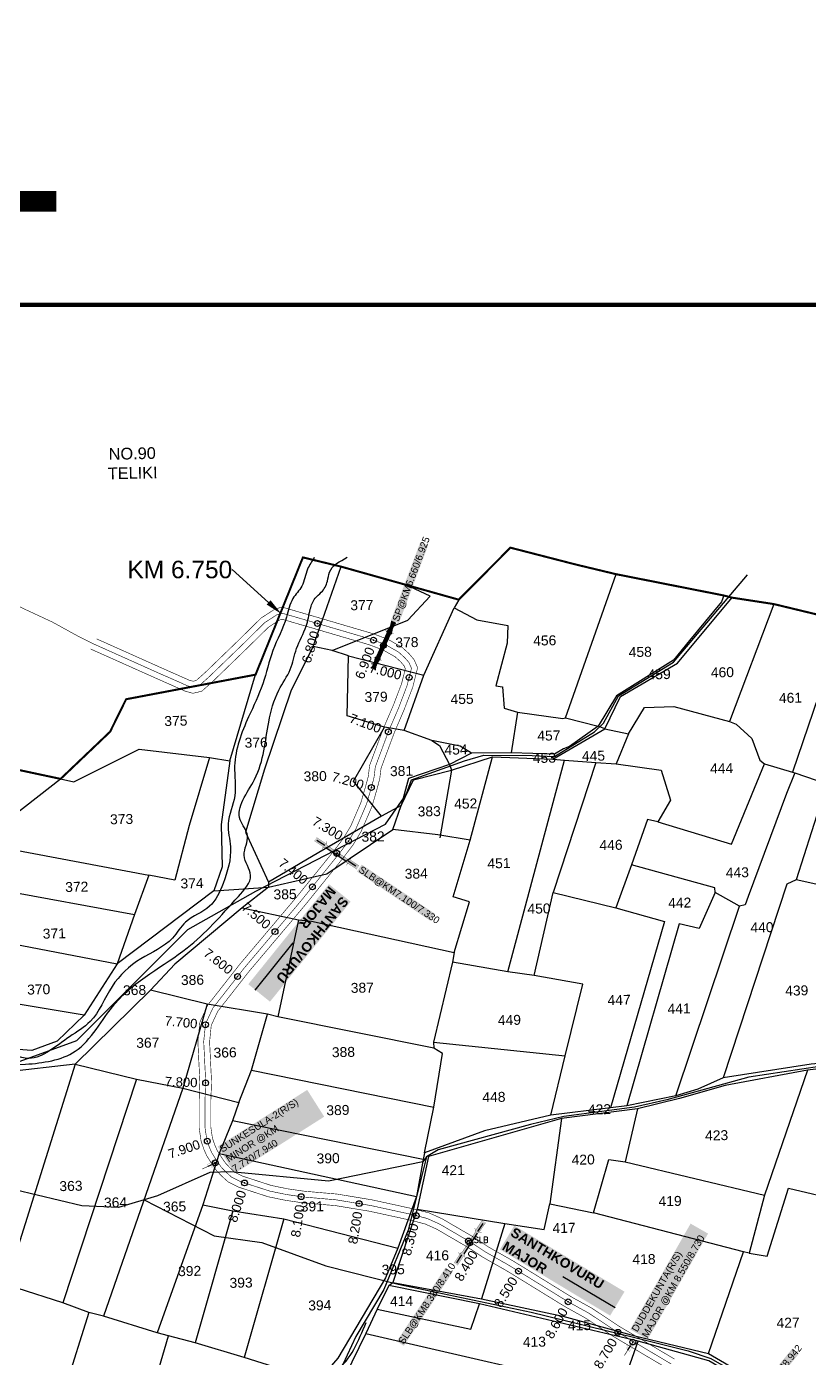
# Model space of a CAD drawing. Header units: inches. Extents: x 197015 to 222185, y 1618675 to 1626724.
# Drawn here: x 199843 to 201183, y 1621464 to 1623745 of the extents above; entities that cross this region are included whole.
import ezdxf
from ezdxf import colors
from ezdxf.entities.mleader import LeaderData, LeaderLine
from ezdxf.enums import TextEntityAlignment as Align
from ezdxf.math import Vec2, Vec3

# ---------------------------------------------------------------- set-up
doc = ezdxf.new("R2010")
doc.units = ezdxf.units.IN
doc.header["$LTSCALE"] = 15
doc.header["$MEASUREMENT"] = 0
doc.header["$PDMODE"] = 32
doc.header["$PDSIZE"] = 10
doc.linetypes.add('ACAD_ISO02W100', pattern=[15, 12, -3])
doc.linetypes.add('HIDDEN2', pattern=[0.1875, 0.125, -0.0625])
for name, color, linetype in [('CADAS', 1, 'Continuous'), ('CANAL1', 7, 'Continuous'), ('CHANAGE', 1, 'Continuous'), ('PLOT', 7, 'Continuous'), ('PLOT NO', 7, 'Continuous'), ('POINT', 2, 'Continuous'), ('RE REMARKS', 7, 'Continuous'), ('ROAD', 1, 'Continuous'), ('STREAM', 4, 'Continuous'), ('STRUCTURE', 5, 'Continuous'), ('text2', 7, 'Continuous'), ('VILLAGE BOUNDARY', 5, 'Continuous'), ('VILLAGE BOUNDRY', 5, 'Continuous'), ('VILLAGE STONES', 240, 'Continuous')]:
    doc.layers.add(name, color=color, linetype=linetype)
doc.styles.add('section', font='romant.shx', dxfattribs={"height": 2})
doc.styles.get("Standard").update_dxf_attribs({"font": 'arial.ttf'})
doc.styles.add('TMS', font='trebuc.ttf')
doc.dimstyles.get("Standard").update_dxf_attribs({"dimtxt": 0.18, "dimasz": 0.18, "dimexe": 0.18, "dimexo": 0.0625, "dimgap": 0.09, "dimtad": 0, "dimtih": 1, "dimtoh": 1, "dimdec": 4, "dimzin": 0, "dimdsep": 46, "dimtxsty": 'Standard', "dimcen": 0.09, "dimadec": 0, "dimazin": 0, "dimtfac": 1, "dimtdec": 4, "dimtofl": 0, "dimtmove": 0, "dimatfit": 3, "dimfxl": 1, "dimtolj": 1, "dimtzin": 0, "dimarcsym": 0})

# ---------------------------------------------------------------- blocks, each defined once
blk = doc.blocks.new('SLB')
at = {"layer": 'STRUCTURE'}
h = blk.add_hatch(dxfattribs=at)
h.set_pattern_fill('DOTS', color=6, scale=20, angle=320.3722, style=0)
h.set_pattern_definition([(320.372247934, (-159.4327, -72.9564), (1.2786241598, 0.5641323054), [0, -1.25])])
h.paths.add_polyline_path([(769699.5, 1706871.1), (769699.5, 1706861.1), (769729.1, 1706861.1), (769732.1, 1706863.1), (769792.1, 1706863.1), (769795.1, 1706861.1), (769824.7, 1706861.1), (769824.7, 1706871.1), (769795.1, 1706871.1), (769792.1, 1706869.1), (769732.1, 1706869.1), (769729.1, 1706871.1)])
at = {"layer": 'STRUCTURE', "color": 6, "linetype": 'ACAD_ISO02W100', "ltscale": 0.5, "const_width": 0.5}
for points in [[(769699.5, 1706871.1), (769729.1, 1706871.1)], [(769795.1, 1706871.1), (769824.7, 1706871.1)], [(769699.5, 1706861.1), (769729.1, 1706861.1)], [(769795.1, 1706861.1), (769824.7, 1706861.1)]]:
    blk.add_lwpolyline(points, dxfattribs=at)
at = {"layer": 'STRUCTURE', "color": 6, "const_width": 0.628}
for points in [[(769726.1, 1706877.1), (769726.1, 1706873.1), (769732.1, 1706869.1), (769792.1, 1706869.1), (769798.1, 1706873.1), (769798.1, 1706877.1)], [(769726.1, 1706855.1), (769726.1, 1706859.1), (769732.1, 1706863.1), (769792.1, 1706863.1), (769798.1, 1706859.1), (769798.1, 1706855.1)]]:
    blk.add_lwpolyline(points, dxfattribs=at)
at = {"layer": 'STRUCTURE', "color": 6}
blk.add_lwpolyline([(769732.1, 1706863.1), (769792.1, 1706863.1)], dxfattribs=at)
blk.add_lwpolyline([(769732.1, 1706863.1), (769792.1, 1706863.1)], dxfattribs=at)
at = {"layer": 'STRUCTURE', "color": 0}
blk.add_circle((769762.1, 1706866.1), 1.24, dxfattribs=at)
for points in [[(769703.8, 1706866), (769726.7, 1706866)], [(769818.6, 1706865.8), (769795.7, 1706865.8)]]:
    blk.add_leader(points, dimstyle='Standard', override={"dimasz": 10, "dimgap": 0.09, "dimtad": 0}, dxfattribs=at)
blk = doc.blocks.new('OT')
at = {"layer": 'STRUCTURE', "color": 190}
for points, const_width in [([(769751.4, 1706595.8), (769729.4, 1706595.8)], 0.5), ([(769751.4, 1706579), (769729.4, 1706579)], 0.5), ([(769775.2, 1706601.8), (769775.2, 1706597.8), (769769.2, 1706593.8), (769761.8, 1706593.8), (769754.4, 1706593.8), (769748.4, 1706597.8), (769748.4, 1706601.8)], 0.5), ([(769748.4, 1706573), (769748.4, 1706577), (769754.4, 1706581), (769761.8, 1706581), (769761.8, 1706581), (769761.8, 1706581), (769769.2, 1706581), (769775.2, 1706577), (769775.2, 1706573)], 0.5), ([(769761.8, 1706593.8), (769761.8, 1706581)], 2.5)]:
    blk.add_lwpolyline(points, dxfattribs=dict(at, const_width=const_width))
at = {"layer": 'STRUCTURE', "color": 0}
blk.add_circle((769761.8, 1706587.4), 1.87, dxfattribs=at)
blk.add_leader([(769732.6, 1706587.4), (769753.8, 1706587.4)], dimstyle='Standard', override={"dimasz": 10, "dimgap": 0.09, "dimtad": 0}, dxfattribs=at)
blk = doc.blocks.new('PIPE C')
at = {"layer": 'STRUCTURE'}
h = blk.add_hatch(dxfattribs=at)
h.set_pattern_fill('DASH', color=256, scale=5.6, angle=-90, style=0)
h.set_pattern_definition([(270, (-1194663.9188, 538833.8274), (0.7, -0.7), [0.7, -0.7])])
edge = h.paths.add_edge_path()
edge.add_spline(control_points=[(4.6, -44.2), (4.4, -43.9), (3.7, -42.8), (3.2, -40.8), (2.9, -38.1), (2.3, -34.2), (2.9, -29), (3.8, -25), (4.2, -23.1)], knot_values=[0, 0, 0, 0, 1.613557, 5.24513, 8.624976, 13.470124, 22.190216, 30.746377, 30.746377, 30.746377, 30.746377], degree=3, periodic=0)
edge.add_line((4.2, -23.1), (2.8, -21))
edge.add_line((2.8, -21), (2.8, 21))
edge.add_line((2.8, 21), (4.2, 23.1))
edge.add_spline(control_points=[(4.2, 23.1), (3.7, 25), (2.7, 28.9), (2, 34.1), (2.4, 38), (2.7, 40.8), (3.1, 42.8), (3.8, 43.8), (4, 44.2)], knot_values=[0, 0, 0, 0, 8.556161, 17.276253, 22.121402, 25.501247, 29.13282, 30.746377, 30.746377, 30.746377, 30.746377], degree=3, periodic=0)
edge.add_line((4, 44.2), (-4.6, 44.2))
edge.add_spline(control_points=[(-4.6, 44.2), (-4.4, 43.9), (-3.7, 42.8), (-3.2, 40.8), (-2.9, 38.1), (-2.3, 34.2), (-2.9, 29), (-3.8, 25), (-4.2, 23.1)], knot_values=[0, 0, 0, 0, 1.613557, 5.24513, 8.624976, 13.470124, 22.190216, 30.746377, 30.746377, 30.746377, 30.746377], degree=3, periodic=0)
edge.add_line((-4.2, 23.1), (-2.8, 21))
edge.add_line((-2.8, 21), (-2.8, -21))
edge.add_line((-2.8, -21), (-4.2, -23.1))
edge.add_spline(control_points=[(-4.2, -23.1), (-3.7, -25), (-2.7, -28.9), (-2, -34.1), (-2.4, -38), (-2.7, -40.8), (-3.1, -42.8), (-3.8, -43.8), (-4, -44.2)], knot_values=[0, 0, 0, 0, 8.556161, 17.276253, 22.121402, 25.501247, 29.13282, 30.746377, 30.746377, 30.746377, 30.746377], degree=3, periodic=0)
edge.add_line((-4, -44.2), (4.6, -44.2))
blk.add_circle((0, 0), 0.657)
at = {"layer": 'STRUCTURE', "const_width": 0.44}
for points in [[(-8.4, 25.2), (-5.6, 25.2), (-2.8, 21), (-2.8, -21), (-5.6, -25.2), (-8.4, -25.2)], [(8.4, 25.2), (5.6, 25.2), (2.8, 21), (2.8, -21), (5.6, -25.2), (8.4, -25.2)]]:
    blk.add_lwpolyline(points, dxfattribs=at)
at = {"layer": 'STRUCTURE', "color": 3}
for points in [[(-2.8, 21), (-2.8, -21)], [(-2.8, 21), (-2.8, -21)], [(2.8, 21), (2.8, -21)]]:
    blk.add_lwpolyline(points, dxfattribs=at)
at = {"layer": 'STRUCTURE'}
for points in [[(-4.6, 44.2), (-4, 43.2), (-3.3, 40.8), (-2.9, 38.4), (-2.5, 35.1), (-3, 29), (-4.2, 23.1)], [(4, 44.2), (3.4, 43.2), (2.8, 40.7), (2.5, 38.4), (2.2, 35), (2.8, 28.9), (4.2, 23.1)], [(-4, -44.2), (-3.4, -43.2), (-2.8, -40.7), (-2.5, -38.4), (-2.2, -35), (-2.8, -28.9), (-4.2, -23.1)], [(4.6, -44.2), (4, -43.2), (3.3, -40.8), (2.9, -38.4), (2.5, -35.1), (3, -29), (4.2, -23.1)]]:
    blk.add_spline(points, degree=3, dxfattribs=at)
at = {"layer": 'STRUCTURE', "color": 0}
for points in [[(-0.2, 44.3), (-0.2, 28.7)], [(0, -23.2), (0, -38.9)]]:
    blk.add_leader(points, dimstyle='Standard', override={"dimscale": 0.062085, "dimtxt": 50, "dimasz": 100, "dimgap": 0.09, "dimtad": 0, "dimzin": 2}, dxfattribs=at)

msp = doc.modelspace()

# ---------------------------------------------------------------- linework, layer by layer
at = {"layer": 'CANAL1', "color": 1, "linetype": 'HIDDEN2', "ltscale": 4, "const_width": 1}
for points in [[(199713.2, 1622807.3), (199843.6, 1622745.3), (199886.6, 1622725.3), (199929.2, 1622701.9), (199956.8, 1622688), (200072.2, 1622636.3), (200101.7, 1622623.4), (200118.1, 1622616), (200127.9, 1622613.4), (200138.2, 1622615.8), (200156.4, 1622632.2), (200213.3, 1622687.2), (200250.7, 1622724.1), (200271.4, 1622737.5), (200280.2, 1622740.3), (200290.2, 1622737.5), (200337.2, 1622723.8), (200432.8, 1622695.7), (200457.3, 1622686.5), (200479.9, 1622673.7), (200490.6, 1622664), (200497.8, 1622655.7), (200502, 1622646), (200494.5, 1622616.3), (200479.9, 1622577.8), (200463.3, 1622539.5), (200440.1, 1622477.1), (200437.9, 1622458.9), (200433.4, 1622442.1), (200425, 1622413.1), (200406.8, 1622370.8), (200393.9, 1622349.2), (200378.8, 1622329.5), (200369.2, 1622317.4), (200312.8, 1622247.6), (200215.6, 1622132.6), (200184.3, 1622092.7), (200161.8, 1622063.9), (200149.3, 1622037), (200146.2, 1622006.7), (200149.6, 1621937.3), (200148.4, 1621906.4), (200148.4, 1621859.5), (200151.5, 1621838.6), (200155.9, 1621825.6), (200160.3, 1621815.7), (200168.7, 1621802.4), (200176.3, 1621791.5), (200184.6, 1621783), (200193.6, 1621774.7), (200210, 1621766.5), (200259.2, 1621750.6), (200287.8, 1621744.7), (200316.8, 1621740.5), (200373.1, 1621735.6), (200432.5, 1621725.8), (200501.6, 1621710.7), (200528.8, 1621703.7), (200549.6, 1621694.4), (200603.7, 1621662.9), (200628.4, 1621646.5), (200669.8, 1621623), (200688.3, 1621611.6), (200770.2, 1621561.1), (200806.1, 1621541.3), (200852.1, 1621510.7), (200895.8, 1621484.9), (200946.8, 1621454.5)], [(200169.8, 1621800.8), (200143.9, 1621788.4)], [(200881.9, 1621493.1), (200866.5, 1621468.9)]]:
    msp.add_lwpolyline(points, dxfattribs=at)
at = {"layer": 'CANAL1', "color": 200, "const_width": 1}
for points in [[(199952.6, 1622678.9), (200068.2, 1622627.2), (200097.6, 1622614.2), (200114.8, 1622606.6), (200127.8, 1622603.1), (200143, 1622606.7), (200163.2, 1622624.8), (200220.3, 1622680.1), (200257, 1622716.2), (200275.7, 1622728.4), (200280.4, 1622729.9), (200287.4, 1622727.9), (200334.4, 1622714.2), (200429.7, 1622686.2), (200453, 1622677.4), (200474, 1622665.6), (200483.4, 1622657.1), (200489.2, 1622650.3), (200491.5, 1622645.1), (200485, 1622619.3), (200470.6, 1622581.6), (200454, 1622543.2), (200430.3, 1622479.5), (200428.1, 1622460.8), (200423.8, 1622444.8), (200415.6, 1622416.5), (200397.9, 1622375.4), (200385.6, 1622354.8), (200370.9, 1622335.6), (200361.4, 1622323.6), (200305.1, 1622254), (200207.9, 1622138.9), (200176.5, 1622098.9), (200153.2, 1622069.2), (200139.6, 1622039.7), (200136.2, 1622006.9), (200139.6, 1621937.3), (200138.4, 1621906.6), (200138.4, 1621858.7), (200141.7, 1621836.2), (200146.6, 1621821.9), (200151.4, 1621811), (200160.4, 1621796.9), (200168.5, 1621785.1), (200177.6, 1621775.8), (200187.9, 1621766.4), (200206.2, 1621757.2), (200256.6, 1621740.9), (200286.1, 1621734.8), (200315.7, 1621730.5), (200371.9, 1621725.7), (200430.6, 1621716), (200499.2, 1621701), (200525.5, 1621694.2), (200545, 1621685.5), (200598.4, 1621654.4), (200623.1, 1621638), (200664.7, 1621614.3), (200683, 1621603.1), (200765.2, 1621552.5), (200800.9, 1621532.7), (200846.8, 1621502.2), (200890.7, 1621476.3), (200941.2, 1621446.3)], [(199962.8, 1622696.3), (200076.3, 1622645.5), (200105.7, 1622632.5), (200121.5, 1622625.5), (200128.1, 1622623.7), (200133.4, 1622625), (200149.6, 1622639.5), (200206.4, 1622694.4), (200244.4, 1622731.9), (200267.1, 1622746.6), (200280, 1622750.8), (200292.9, 1622747.1), (200340, 1622733.4), (200436, 1622705.2), (200461.5, 1622695.6), (200485.8, 1622681.9), (200497.8, 1622671), (200506.3, 1622661), (200512.5, 1622646.9), (200504.1, 1622613.3), (200489.1, 1622574.1), (200472.6, 1622535.7), (200449.9, 1622474.7), (200447.7, 1622457), (200443.1, 1622439.4), (200434.5, 1622409.7), (200415.7, 1622366.2), (200402.1, 1622343.6), (200386.7, 1622323.3), (200377, 1622311.1), (200320.6, 1622241.3), (200223.4, 1622126.3), (200192.2, 1622086.5), (200170.4, 1622058.7), (200159.1, 1622034.4), (200156.3, 1622006.4), (200159.6, 1621937.4), (200158.4, 1621906.2), (200158.4, 1621860.2), (200161.2, 1621840.9), (200165.3, 1621829.2), (200169.1, 1621820.4), (200177, 1621807.9), (200184, 1621797.9), (200191.5, 1621790.2), (200199.3, 1621783), (200213.8, 1621775.8), (200261.7, 1621760.3), (200289.6, 1621754.5), (200318, 1621750.4), (200374.4, 1621745.5), (200434.4, 1621735.6), (200503.9, 1621720.4), (200532.1, 1621713.2), (200554.2, 1621703.3), (200609, 1621671.4), (200633.6, 1621655), (200674.9, 1621631.6), (200693.5, 1621620.2), (200775.3, 1621569.7), (200811.3, 1621549.8), (200857.4, 1621519.2), (200900.9, 1621493.5), (200952.5, 1621462.8)]]:
    msp.add_lwpolyline(points, dxfattribs=at)
at = {"layer": 'PLOT'}
for points in [[(200450.7, 1622392.6), (200402.6, 1622452.7), (200455.6, 1622544.8), (200391.8, 1622564.5), (200394.4, 1622667.3), (200366.4, 1622676.2), (200333.8, 1622683.2), (200381.5, 1622820)], [(200765.8, 1622561.1), (200852.3, 1622807.1)], [(200366.4, 1622676.2), (200496, 1622728.6), (200533.8, 1622769.7), (200491.4, 1622789.2)], [(201036.9, 1622770.6), (201032.8, 1622760), (200978.1, 1622693.4), (200950.9, 1622659.6), (200852.9, 1622598.8), (200822, 1622546.6), (200772.4, 1622512.2), (200762.1, 1622508), (200747, 1622498.7), (200672.7, 1622501.4), (200604.7, 1622500.3), (200567.1, 1622481.2), (200497, 1622457.1), (200484.3, 1622411), (200450.7, 1622392.6), (200343.5, 1622330.6), (200257, 1622279.5), (200257.2, 1622270.9), (200211.8, 1622235.8), (200096.5, 1622139.1), (200054.9, 1622094.8), (199926.3, 1621968.2), (199806.9, 1621954)], [(200583, 1622763.4), (200575.2, 1622749.2), (200613.7, 1622728.8), (200667.2, 1622719.1), (200666.1, 1622689.1), (200646.4, 1622615.6), (200658, 1622614), (200660.6, 1622577.9), (200683.5, 1622570.6), (200761.3, 1622559.9), (200765.8, 1622561.1), (200822, 1622546.6)], [(200833.1, 1622542.4), (200860.2, 1622597.6), (200957.5, 1622654.9), (201051, 1622766.9)], [(201122.5, 1622755.9), (201046.5, 1622554.8)], [(200489.6, 1622539.3), (200523.1, 1622634.2), (200575.2, 1622749.2)], [(201243.2, 1622727.5), (201154.8, 1622468.3), (201158.3, 1622466.7), (201144.1, 1622431.6), (201078.7, 1622254.9), (201073.7, 1622240.7), (201063.8, 1622238.8), (201021.9, 1622262.2), (201021.5, 1622269.8), (200878.9, 1622309.6), (200852, 1622235.5), (200935.2, 1622212), (200843.1, 1621893.1)], [(200333.8, 1622683.2), (200295.7, 1622608.5), (200250.1, 1622473.2), (200218, 1622365), (200257, 1622279.5)], [(200394.4, 1622667.3), (200523.1, 1622634.2)], [(199481.7, 1622547.9), (199476.7, 1622457.6), (199471.8, 1622351.5), (199449.8, 1622261.6), (199442.8, 1622179.3), (199451.1, 1622178.7), (199463.2, 1622182.6), (199544.5, 1622144.9), (199595.2, 1622208.5), (199713.6, 1622290.7), (199809.2, 1622384), (199823, 1622395.5), (199901.1, 1622456.5), (199923.8, 1622451.7), (200035.6, 1622507.4), (200155.9, 1622492.9), (200190.8, 1622487.4), (200235, 1622635)], [(200683.5, 1622570.6), (200672.7, 1622501.4)], [(200833.1, 1622542.4), (200873.8, 1622533.7), (200901.2, 1622578.5), (200951.4, 1622580.4), (201046.5, 1622554.8), (201058, 1622550.5), (201085, 1622525.8), (201098.7, 1622488.8), (201106.4, 1622482.1)], [(200604.7, 1622500.3), (200585.2, 1622512.5), (200536.7, 1622522.2), (200489.6, 1622539.3), (200455.6, 1622544.8)], [(200744.2, 1622490.5), (200833.1, 1622542.4), (200822, 1622546.6)], [(200873.8, 1622533.7), (200852.8, 1622482.4)], [(200536.7, 1622522.2), (200550.1, 1622513.4), (200567.1, 1622481.2), (200570.8, 1622471.4), (200550.4, 1622355.5)], [(200155.9, 1622492.9), (200121.1, 1622376.8), (200096.8, 1622283.1), (200052, 1622291.4)], [(200190.8, 1622487.4), (200176, 1622378.3), (200177.6, 1622305.9), (200163.8, 1622264.7), (200257.2, 1622270.9)], [(200257.2, 1622270.9), (200356.9, 1622293.7), (200469.9, 1622370.1), (200484.3, 1622411), (200505.5, 1622455), (200570.8, 1622471.4), (200641, 1622494.4), (200744.2, 1622490.5), (200763.9, 1622488.6), (200817.5, 1622484.8), (200852.8, 1622482.4), (200929.5, 1622471.2), (200945.9, 1622420.1), (200923.9, 1622382.9), (201050.1, 1622344.9), (201106.4, 1622482.1), (201154.8, 1622468.3), (201158.3, 1622466.7), (201213.6, 1622447.8)], [(200575.4, 1622159.3), (200601.3, 1622246.2), (200573.4, 1622254.4), (200602.7, 1622351.7), (200641, 1622494.4)], [(200667.2, 1622126.3), (200763.9, 1622488.6)], [(200817.5, 1622484.8), (200744.8, 1622262)], [(201213.6, 1622447.8), (201161.1, 1622283.9)], [(200602.7, 1622351.7), (200547.2, 1622360.8), (200469.9, 1622370.1)], [(200923.9, 1622382.9), (200906.2, 1622387.2), (200878.9, 1622309.6)], [(199815.6, 1622335.9), (200052, 1622291.4)], [(200052, 1622291.4), (200027.4, 1622224.5), (199998, 1622140), (199941.2, 1622051.6), (199895.3, 1622007.6), (199851.8, 1621991.2), (199813, 1621994)], [(201398.8, 1622238.3), (201266.6, 1622260), (201161.1, 1622283.9), (201145.1, 1622276.1), (201035.8, 1621944.7)], [(199797.2, 1622266.5), (200027.4, 1622224.5)], [(200163.8, 1622264.7), (199998, 1622140)], [(200712.3, 1622119.9), (200744.8, 1622262), (200852, 1622235.5)], [(201021.9, 1622262.2), (200994.7, 1622200.1), (200960.3, 1622208.1), (200870.7, 1621896.8)], [(200211.8, 1622235.8), (200308.6, 1622214.9), (200330.8, 1622213.1), (200575.4, 1622159.3), (200572.1, 1622142.5), (200539.9, 1622005.8), (200540.1, 1621995.4), (200273.4, 1622048.8), (200255.3, 1622053.4)], [(200954.5, 1621913.9), (201063.8, 1622238.8)], [(200308.6, 1622214.9), (200273.4, 1622048.8)], [(199774.7, 1622182.4), (199998, 1622140)], [(200740.9, 1621880.4), (200765.3, 1621982.2), (200795.3, 1622105.2), (200712.3, 1622119.9), (200667.2, 1622126.3), (200572.1, 1622142.5)], [(201855.4, 1622128.9), (201709.3, 1622050.7), (201531.8, 1621962.7), (201385.2, 1621989.5), (201345.5, 1621993.1), (201318.1, 1621994.7), (201240.5, 1621972.8), (201186.4, 1621968.1), (201035.8, 1621944.7), (200992.2, 1621925.3), (200954.5, 1621913.9), (200870.7, 1621896.8), (200843.1, 1621893.1), (200740.9, 1621880.4), (200627.2, 1621853.7), (200524.1, 1621815.9), (200522.1, 1621804.4), (200510.6, 1621741.4), (200478.9, 1621653), (200457.5, 1621602.1), (200376.1, 1621464.4), (200357.8, 1621443.6)], [(199926.3, 1621968.2), (200031.1, 1621942.1), (200110.5, 1621926.6), (200206.2, 1621902.3), (200228, 1621957.7), (200255.3, 1622053.4), (200152.2, 1622070.8), (200054.9, 1622094.8)], [(199941.2, 1622051.6), (199742.4, 1622084.7)], [(200152.2, 1622070.8), (200110.5, 1621926.6), (199974.7, 1621536.1)], [(200539.9, 1622005.8), (200765.3, 1621982.2)], [(201536.8, 1621949.7), (201400.4, 1621974.7), (201320.7, 1621985.6), (201237.3, 1621964.5), (201180.4, 1621957.7), (201039, 1621931.6), (200960.9, 1621909.1), (200889.3, 1621891.4), (200759.2, 1621874.8), (200531.4, 1621809.7), (200511.7, 1621719.4), (200469.9, 1621594.1), (200621.9, 1621566.2), (200761, 1621536.1), (200884.7, 1621502.7), (201010.6, 1621472.4), (201176.6, 1621375.6)], [(200524.1, 1621815.9), (200540.5, 1621894.3), (200555.2, 1621986.4), (200540.1, 1621995.4)], [(199926.3, 1621968.2), (199808.1, 1621590.8)], [(200228, 1621957.7), (200540.5, 1621894.3)], [(201180.4, 1621957.7), (201106.5, 1621743.5)], [(200031.1, 1621942.1), (199905.2, 1621559.1)], [(200206.2, 1621902.3), (200195.4, 1621870.9), (200172.7, 1621814.8), (200144.9, 1621727.2), (200066.7, 1621507.8)], [(200889.3, 1621891.4), (200868, 1621800.9)], [(200522.1, 1621804.4), (200195.4, 1621870.9)], [(200759.2, 1621874.8), (200739.1, 1621728.7)], [(200172.7, 1621814.8), (200510.6, 1621741.4)], [(200511.7, 1621719.4), (200662.1, 1621695), (200729.4, 1621685), (200739.1, 1621728.7), (200813.5, 1621713.4), (200840.1, 1621804.6), (200868, 1621800.9), (201106.5, 1621743.5), (201080.4, 1621644.2), (201070.5, 1621646.7), (200813.5, 1621713.4)], [(201080.4, 1621644.2), (201111.3, 1621638.9), (201147.5, 1621755.8), (201239.7, 1621734.1), (201259.9, 1621784.2), (201330.8, 1621763.6), (201570, 1621695.1)], [(200144.9, 1621727.2), (200196, 1621716.8), (200283.7, 1621702.9), (200478.9, 1621653)], [(200196, 1621716.8), (200131.6, 1621490.9)], [(200283.7, 1621702.9), (200215.7, 1621465.5)], [(200662.1, 1621695), (200621.9, 1621566.2)], [(201010.6, 1621472.4), (201070.5, 1621646.7)], [(201164.1, 1621370.2), (201011.5, 1621459.6), (200890, 1621493.4), (200618.3, 1621557.7), (200463.3, 1621588.9), (200469.9, 1621594.1)], [(200463.3, 1621588.9), (200443.2, 1621548.2), (200423.7, 1621506.6), (200387.8, 1621432.9), (200281.3, 1621368.5), (200184.9, 1621346), (200103.8, 1621323.9), (199985, 1621249.1), (199926.8, 1621242.5), (199903.4, 1621224.5), (199893.8, 1621216.5), (199868.1, 1621193.7), (199843.1, 1621086.3), (199800.5, 1621078.1), (199781.8, 1621115.1), (199778.3, 1621141.2), (199777.6, 1621151.9), (199784, 1621194.7), (199750.9, 1621291.3), (199713, 1621435.6), (199714.5, 1621450.9), (199714.4, 1621540.9)], [(200277.3, 1621446.3), (200215.7, 1621465.5), (200131.6, 1621490.9), (200086, 1621502.8), (200066.7, 1621507.8), (199974.7, 1621536.1), (199949.2, 1621542.7), (199905.2, 1621559.1), (199826.9, 1621584.6)], [(200443.2, 1621548.2), (200603.8, 1621514.3), (200618.3, 1621557.7)], [(199949.2, 1621542.7), (199868.5, 1621284.8), (199890.4, 1621242.9)], [(200029.2, 1621310), (200086, 1621502.8)], [(200423.7, 1621506.6), (200859.3, 1621406.1), (200890, 1621493.4)]]:
    msp.add_lwpolyline(points, dxfattribs=at)
at = {"layer": 'POINT'}
for p in [(200454, 1622685, 55), (200374, 1622329, 56), (200166, 1621799, 57), (200602, 1621662, 58), (200881, 1621492, 59)]:
    msp.add_point(p, dxfattribs=at)
at = {"layer": 'ROAD'}
for points in [[(199723.3, 1622000.2), (199832, 1621972.9), (199929.1, 1622008.7), (200118.8, 1622198.4), (200235.3, 1622264), (200457.4, 1622379), (200492.8, 1622429.9), (200502, 1622454.9), (200592.7, 1622487.5), (200626, 1622497), (200708.8, 1622496.3), (200747, 1622495.1), (200815.4, 1622536.9), (200831.1, 1622551.8), (200856.7, 1622598.5), (200951, 1622656.5), (201077.5, 1622805.8)], [(201933, 1622156.8), (201715.4, 1622048.2), (201535.1, 1621958), (201512.1, 1621961.8), (201368.3, 1621986.7), (201327.3, 1621990.9), (201246.5, 1621972.4), (201200.7, 1621963.7), (201079.7, 1621945.8), (200939.4, 1621907), (200884.1, 1621894.4), (200762.7, 1621878.2), (200706, 1621864.6), (200547.8, 1621821.1), (200527.6, 1621809.1), (200521.7, 1621800.4), (200360.1, 1621767.5), (200192.6, 1621783.5), (200156.7, 1621782.7), (200067.1, 1621742.5), (200000.2, 1621722.3), (199937.3, 1621725.4), (199822.7, 1621752.5)], [(200527.6, 1621809.1), (200496.5, 1621683.4), (200454.8, 1621582.2), (200407, 1621501.4), (200376.9, 1621437.5), (200302.5, 1621396.7), (200082, 1621326.6), (199913.8, 1621245.6), (199841.8, 1621189.5), (199777.8, 1621157.7), (199735.3, 1621104.8), (199675.3, 1621043.1), (199550.2, 1620983.2), (199494.9, 1620958), (199459.3, 1620812.8), (199429.9, 1620733.6), (199320.3, 1620697.1), (199185.8, 1620732.9)], [(200067.1, 1621742.5), (200044.1, 1621735.6), (200164.2, 1621673.8), (200245.6, 1621662.3), (200355.3, 1621622.5), (200479.1, 1621591.2), (200706.9, 1621543.1), (200884.7, 1621499.6), (200975.9, 1621477), (201014.8, 1621463.6), (201158.9, 1621381.2), (201169.7, 1621372.6)]]:
    msp.add_lwpolyline(points, dxfattribs=at)
at = {"layer": 'STREAM'}
for points in [[(198874.2, 1620252.8), (198873.3, 1620277.2), (198888.7, 1620305.8), (198945.9, 1620389.9), (198987.6, 1620411.6), (199017.5, 1620444.8), (199032.6, 1620467.9), (199062.5, 1620501), (199075.4, 1620535.2), (199089.8, 1620561.6), (199125.3, 1620646.1), (199129, 1620695.8), (199123.8, 1620719), (199102.4, 1620739.5), (199111.3, 1620797.9), (199127.3, 1620847.8), (199141.4, 1620879.2), (199164.6, 1620960.9), (199180, 1621039.6), (199173.4, 1621096.1), (199148.2, 1621149.1), (199100.6, 1621238.1), (199094, 1621293), (199108.2, 1621318.2), (199110.1, 1621336.8), (199136.5, 1621376), (199144.7, 1621428.9), (199166.3, 1621438.7), (199184.4, 1621501.1), (199203.4, 1621557.4), (199219.8, 1621662.5), (199234.6, 1621773.5), (199263.1, 1621857.9), (199311.1, 1621901.6), (199355.9, 1621914.1), (199379.3, 1621911.5), (199391.5, 1621921.9), (199393.9, 1621953.7), (199389.2, 1621993.2), (199397.2, 1622020.5), (199403.4, 1622054), (199433.2, 1622079.5), (199473.1, 1622102.8), (199515.7, 1622108.3), (199555.6, 1622093.7), (199583.3, 1622069.4), (199621.7, 1622014.4), (199663.5, 1621984.2), (199760.1, 1621966.8), (199840.9, 1621967.8), (199926.1, 1621990.1), (199994.2, 1622071.4), (200118, 1622167.1), (200205.5, 1622255), (200226.4, 1622291.2), (200215.6, 1622325.9), (200221.1, 1622359.3), (200208.9, 1622386.2), (200233.2, 1622455.6), (200257.5, 1622553.9), (200275, 1622608.5), (200294.4, 1622643.9), (200305.3, 1622679.8), (200321.6, 1622718.1), (200328.8, 1622747), (200336.9, 1622765.8), (200347.6, 1622776.1), (200358, 1622794.9), (200361.6, 1622810.5), (200392.1, 1622836)], [(200335.6, 1622835.4), (200324.2, 1622815.9), (200314, 1622786.4), (200299, 1622765.3), (200288.2, 1622733.7), (200264.6, 1622676.2), (200247.4, 1622619.4), (200223, 1622562.5), (200199.2, 1622478.4), (200199.3, 1622427.3), (200188.1, 1622379.3), (200192, 1622340.1), (200179.4, 1622277.4), (200156.3, 1622238.3), (200115.2, 1622211.3), (200092.7, 1622183.8), (200038.4, 1622148.4), (199989.3, 1622101.1), (199951.9, 1622041), (199916.2, 1622014.8), (199846.8, 1621977.9), (199796.3, 1621993), (199694, 1622014.8), (199627.2, 1622035.7), (199564, 1622104.6), (199517.6, 1622142.9), (199461.8, 1622157.9), (199437, 1622161.3), (199421.9, 1622134.7), (199362.4, 1622066.3), (199344.7, 1622026.6), (199325.1, 1622004.6), (199323.7, 1621960.7), (199315, 1621935.8), (199270.8, 1621906.4), (199212.8, 1621913.6), (199183.5, 1621950.8), (199187.4, 1621986.3), (199168.5, 1622039.9), (199154, 1622104.4), (199155, 1622157.2), (199166.8, 1622219.1), (199178.9, 1622269.5), (199199.9, 1622296.9), (199243, 1622337.9), (199298.5, 1622379.2), (199356.3, 1622423.3), (199374.1, 1622493.8), (199389.8, 1622556.6), (199412.8, 1622601.8), (199444, 1622659.5)], [(199109.9, 1620780.8), (199165.5, 1620749.7), (199189.6, 1620735.6), (199215.9, 1620728.6), (199273.9, 1620707.6), (199357.8, 1620705.3), (199427.8, 1620741.6), (199450, 1620791), (199451.9, 1620819.8), (199468.9, 1620851.4), (199478.1, 1620894.7), (199488.9, 1620936.8), (199501.5, 1620961.7), (199572.2, 1620984.9), (199605.6, 1621001.2), (199644, 1621023.7), (199683, 1621049), (199717.5, 1621086.5), (199753.1, 1621125.1), (199788.6, 1621166.7), (199852.1, 1621198.1), (199921, 1621236.3), (199938.1, 1621261.9), (200000.5, 1621272.8), (200104.8, 1621335.7), (200191.6, 1621360.7), (200249.4, 1621374), (200292.2, 1621403.7), (200373.7, 1621443.3), (200424.5, 1621525.6)]]:
    msp.add_spline(points, degree=3, dxfattribs=at)
at = {"layer": 'text2', "color": 3}
for p in [(200341, 1622722.6), (200436.9, 1622694.2), (200498, 1622630.3), (200462.4, 1622537), (200433.3, 1622441.7), (200394.4, 1622350.1), (200332.3, 1622271.7), (200268.3, 1622194.9), (200204.3, 1622118.1), (200149.2, 1622035.5), (200149.5, 1621935.8), (200152.3, 1621836.1), (200216.2, 1621764.5), (200313.2, 1621741), (200412.4, 1621729.1), (200510.2, 1621708.5), (200599.7, 1621665.2), (200685.3, 1621613.5), (200770.4, 1621561), (200855.5, 1621508.7)]:
    msp.add_point(p, dxfattribs=at)
at = {"layer": 'VILLAGE BOUNDARY', "const_width": 3.5}
msp.add_lwpolyline([(199732.5, 1622492.5), (199901.1, 1622456.5), (199985.9, 1622537.3), (200013.3, 1622592.9), (200235, 1622635), (200316.1, 1622835.8), (200381.5, 1622820), (200583, 1622763.4), (200671.4, 1622852.5), (200782.3, 1622823.9), (200852.3, 1622807.1), (201036.9, 1622770.6), (201051, 1622766.9), (201122.5, 1622755.9), (201195.9, 1622738.2)], dxfattribs=at)
at = {"layer": 'VILLAGE BOUNDRY', "const_width": 7}
msp.add_lwpolyline([(197018.8, 1623268.4), (202146.5, 1623268.4), (202146.5, 1619496.9), (197018.8, 1619496.9)], close=True, dxfattribs=at)

# ---------------------------------------------------------------- block references
at = {"layer": 'STRUCTURE', "color": 0}
for name, p, xscale, yscale, zscale, rotation in [('SLB', (-913117.4, 930924.3, 56), 0.6999999999999998, 0.6999999999999998, 0.6999999999999998, 326.1119648861992), ('OT', (223372.4, 835834.8), 0.42, 0.42, 0.42, 25.96922816259387), ('SLB', (899184, 512659.5, 58), 0.6999999999999997, 0.6999999999999997, 0.6999999999999997, 56.48202688636085), ('OT', (636248, 966712.8), 0.4199999999999999, 0.4199999999999999, 0.4199999999999999, 57.89837960017469)]:
    msp.add_blockref(name, p, dxfattribs=dict(at, xscale=xscale, yscale=yscale, zscale=zscale, rotation=rotation))
at = {"layer": 'text2', "color": 3, "rotation": 336.2064227658302}
msp.add_blockref('PIPE C', (200454, 1622685, 55), dxfattribs=at)

# ---------------------------------------------------------------- texts
at = {"layer": 'CADAS', "color": 2, "style": 'TMS'}
msp.add_text('A1-L', height=315.69, dxfattribs=at).set_placement((199058.3, 1623427.8, 0.6))
at = {"layer": 'CHANAGE'}
for s, rotation, p in [('6.800', 73.6567, (200337.1, 1622709.2)), ('6.900', 69.4331, (200432, 1622681.1)), ('7.000', 345.905, (200484.5, 1622633.7)), ('7.100', 339.6053, (200449.3, 1622541.9)), ('7.200', 343.8861, (200419.9, 1622445.6)), ('7.300', 329.0072, (200382.4, 1622357.3)), ('7.400', 321.0818, (200321.4, 1622280.5)), ('7.500', 319.8023, (200257.6, 1622204)), ('7.600', 321.8834, (200193.3, 1622126.8)), ('7.700', 354.1815, (200135.3, 1622036.9)), ('7.800', 357.8419, (200135.5, 1621936.3)), ('7.900', 18.9211, (200139.1, 1621831.6)), ('8.000', 72.0928, (200211.9, 1621751.2)), ('8.100', 81.7183, (200311.2, 1621727.1)), ('8.200', 80.619, (200410.1, 1621715.3)), ('8.300', 75.5567, (200506.7, 1621694.9)), ('8.400', 59.7594, (200609.7, 1621646.8)), ('8.500', 58.4889, (200678, 1621601.5)), ('8.600', 61.0458, (200763.6, 1621548.8)), ('8.700', 59.4464, (200848.4, 1621496.6))]:
    msp.add_text(s, height=16, rotation=rotation, dxfattribs=at).set_placement(p, align=Align.MIDDLE_RIGHT)
at = {"layer": 'PLOT NO'}
for s, p in [('377', (200417.1, 1622754.2)), ('378', (200494.2, 1622690.5)), ('456', (200730.2, 1622693.6)), ('458', (200893.8, 1622673.9)), ('459', (200926.2, 1622635.7)), ('460', (201034.5, 1622639.1)), ('379', (200441.4, 1622597)), ('455', (200588.7, 1622593.3)), ('461', (201151.1, 1622595.4)), ('375', (200098.5, 1622555.9)), ('376', (200236, 1622518.7)), ('457', (200737.3, 1622530.7)), ('454', (200578.3, 1622506.7)), ('453', (200729.6, 1622492.5)), ('445', (200813.7, 1622495.9)), ('381', (200485, 1622470)), ('444', (201033.2, 1622474.6)), ('380', (200337.1, 1622461.1)), ('452', (200594.9, 1622414.2)), ('373', (200005.6, 1622387.6)), ('383', (200532.4, 1622401)), ('382', (200436.2, 1622357.7)), ('446', (200843.7, 1622343.3)), ('451', (200651.8, 1622312)), ('384', (200510.2, 1622294.3)), ('443', (201060.1, 1622296.3)), ('372', (199928.8, 1622271.7)), ('374', (200126.2, 1622277.7)), ('385', (200285.5, 1622258.9)), ('442', (200961.4, 1622244.4)), ('450', (200720.4, 1622234.4)), ('440', (201102.3, 1622202.3)), ('371', (199890.3, 1622191.8)), ('386', (200127, 1622112.2)), ('370', (199863.6, 1622096)), ('368', (200027.8, 1622094.8)), ('387', (200417.8, 1622098.9)), ('439', (201161.8, 1622094.1)), ('447', (200857.6, 1622077.9)), ('441', (200960.3, 1622063.1)), ('449', (200669.7, 1622043.6)), ('367', (200050.4, 1622004.7)), ('366', (200182.8, 1621987.9)), ('388', (200385.5, 1621988.7)), ('448', (200643.2, 1621911.7)), ('389', (200376, 1621889.3)), ('422', (200824, 1621890.6)), ('423', (201024.6, 1621846.1)), ('390', (200359.3, 1621806.7)), ('421', (200573.5, 1621786.4)), ('420', (200796.1, 1621804.5)), ('363', (199918.8, 1621759.4)), ('364', (199995.2, 1621731.2)), ('365', (200096.4, 1621724.1)), ('391', (200332.2, 1621724.3)), ('419', (200944.9, 1621733.5)), ('417', (200763.3, 1621687.5)), ('416', (200546.5, 1621640.3)), ('418', (200900.2, 1621634)), ('392', (200122.1, 1621613.7)), ('395', (200470.7, 1621616.4)), ('393', (200210.2, 1621593.7)), ('414', (200485, 1621562.1)), ('394', (200345, 1621555)), ('415', (200789.7, 1621520.7)), ('427', (201147, 1621525.2)), ('413', (200712.5, 1621492.4))]:
    msp.add_text(s, height=17, rotation=1.2017, dxfattribs=at).set_placement(p, align=Align.MIDDLE_CENTER)
at = {"layer": 'PLOT NO', "color": 1, "insert": (200023.6, 1623023.8), "char_height": 20, "width": 109.305, "attachment_point": 2, "rotation": 1.2017}
msp.add_mtext('NO.90 TELIKI ', dxfattribs=at)
at = {"layer": 'POINT', "style": 'section'}
msp.add_text(' SLB', height=10, dxfattribs=at).set_placement((200602, 1621662, 58))
at = {"layer": 'STRUCTURE', "color": 5, "attachment_point": 1, "bg_fill": 1, "box_fill_scale": 1.1, "bg_fill_color": 7, "bg_fill_true_color": 16777215, "bg_fill_transparency": 0}
for s, insert, char_height, width, rotation in [('SP@KM6.660/6.925', (200468.7, 1622729.3, -55), 12, 139.824, 69.4331), ('SLB@KM7.100/7.330', (200417.1, 1622308.1, 56), 12, 148.25, 326.112), ('{\\fArial|b1|i0|c0|p34;\\C1;SANTHKOVURU MAJOR}', (200395.5, 1622246), 16.64, 216.744, 231.1211), ('SUNKESULA-2(R/S) MINOR @KM 7.770/7.940', (200171.9, 1621826.5), 12, 178.961, 32.3517), ('{\\fArial|b1|i0|c0|p34;\\C1;SANTHKOVURU MAJOR}', (200678.7, 1621689.3), 16.64, 216.744, 329.0196), ('DUDDEKUNTA(R/S) MAJOR @KM 8.550/8.730', (200878.3, 1621514.2), 12, 206.1, 60.2759), ('SLB@KM8.380/8.410', (200478.5, 1621493.8, 58), 12, 148.25, 56.482), ('DP-R/S@KM8.942', (201073.3, 1621379.8), 12, 128.486, 50.8253)]:
    msp.add_mtext(s, dxfattribs=dict(at, insert=insert, char_height=char_height, width=width, rotation=rotation))

# ---------------------------------------------------------------- leaders
at = {"layer": 'RE REMARKS', "color": 1}
for points in [[(200234.6, 1622094.4, -19), (200299.4, 1622175.8, -19)], [(200850.9, 1621550.8, -19), (200761.5, 1621603.7, -19)]]:
    msp.add_leader(points, dimstyle='Standard', override={"dimasz": 45}, dxfattribs=at)
at = {"layer": 'VILLAGE STONES', "color": 1}
ml = msp.add_multileader_mtext('Standard', dxfattribs=at)
ml.set_content('KM 6.750', color=1)
ml.set_leader_properties()
ml.build(insert=Vec2(0, 0))
ml.multileader.update_dxf_attribs({"dogleg_length": 0.36, "arrow_head_size": 30})
ctx = ml.context
ctx.base_point, ctx.char_height, ctx.arrow_head_size, ctx.landing_gap_size, ctx.plane_origin = Vec3(200020.6, 1622814.9), 30, 30, 0.09, Vec3(200819.5, 1622752.4)
ctx.text_align_type = 2
notes = []
notes.append((ctx, [(1, (1, 1, 0), (200195.1, 1622814.9), (-1, 0), 1.396927018504357e-11, [(0, [(200279.7, 1622738.6)], 0, [])])]))
ctx.mtext.insert, ctx.mtext.alignment, ctx.mtext.flow_direction = Vec3(200195, 1622830.1), 3, 5
for ctx, leaders in notes:
    for number, flags, end, landing, length, lines in leaders:
        leader = LeaderData()
        leader.index, (leader.has_last_leader_line, leader.has_dogleg_vector, leader.attachment_direction) = number, flags
        leader.last_leader_point, leader.dogleg_vector, leader.dogleg_length = Vec3(end), Vec3(landing), length
        for number, points, colour, breaks in lines:
            line = LeaderLine()
            line.index, line.vertices, line.color, line.breaks = number, Vec3.list(points), colors.encode_raw_color(colour), breaks
            leader.lines.append(line)
        ctx.leaders.append(leader)

doc.saveas('drawing.dxf')
